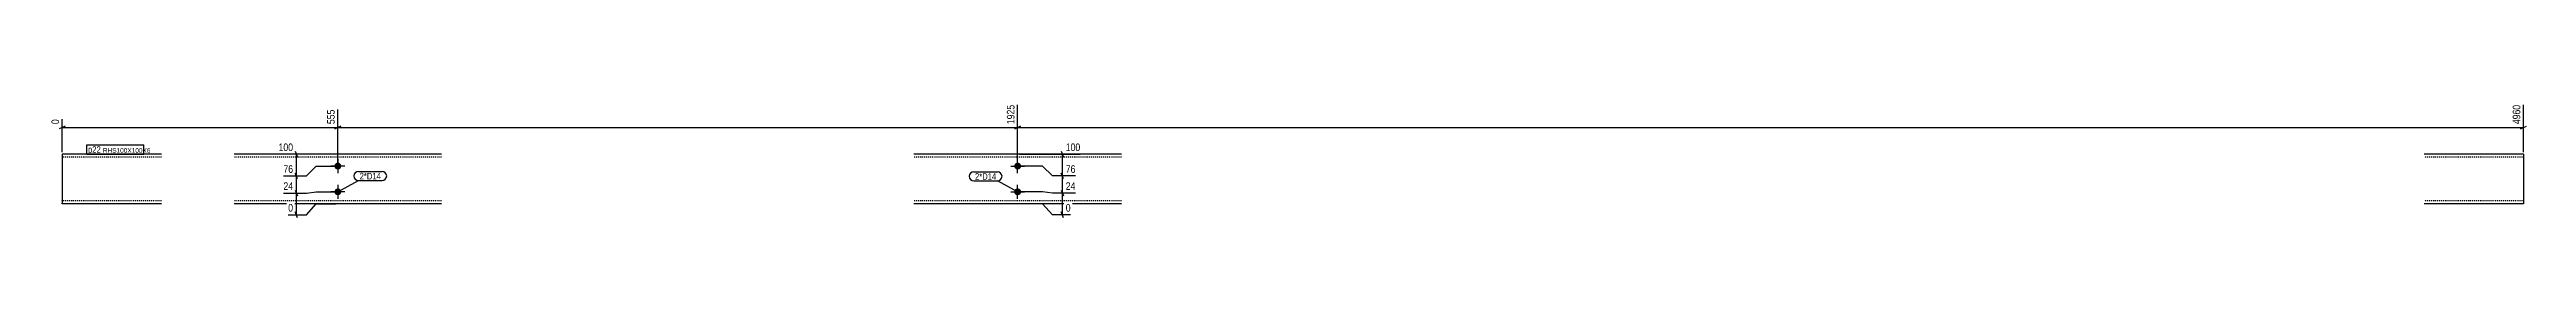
# Model space of a CAD drawing. Header units: millimetres. Extents: x 9 to 16268, y 12 to 243.
# Drawn here: x 9 to 5000, y 12 to 243 of the extents above; entities that cross this region are included whole.
import ezdxf

# ---------------------------------------------------------------- set-up
doc = ezdxf.new("R2010")
doc.units = ezdxf.units.MM
doc.linetypes.add('DXK_LINE_DOT2', pattern=[3.9198, 1.9599, -1.9599])
for name, color, linetype in [('MÅLSÆTNING', 7, 'Continuous'), ('STÅL', 7, 'Continuous'), ('TEKST', 7, 'Continuous')]:
    doc.layers.add(name, color=color, linetype=linetype)
doc.styles.add('Arial Narrow', font='ARIALN.TTF', dxfattribs={"height": 0.2})

msp = doc.modelspace()

# ---------------------------------------------------------------- hatches: boundary and pattern name
at = {"layer": 'STÅL', "linetype": 'Continuous'}
for points in [[(589.8, 109.4, -1), (589.8, 123.4, -1)], [(1959.8, 123.4, -1), (1959.8, 109.4, -1)], [(589.8, 57.4, -1), (589.8, 71.4, -1)], [(1959.8, 71.4, -1), (1959.8, 57.4, -1)]]:
    msp.add_hatch(color=3, dxfattribs=at).paths.add_polyline_path(points)

# ---------------------------------------------------------------- linework, layer by layer
at = {"layer": 'MÅLSÆTNING', "color": 7, "linetype": 'Continuous'}
for p, q in [((34.4, 144.4), (34.4, 211)), ((589.8, 120.4), (589.8, 230.5)), ((589.8, 120.4), (589.8, 230.5)), ((1959.8, 120.4), (1959.8, 240.2)), ((1959.8, 120.4), (1959.8, 240.2)), ((4994.4, 144.4), (4994.4, 240.2)), ((40.4, 196.8), (28.4, 192)), ((34.4, 194.4), (589.8, 194.4)), ((595.8, 196.8), (583.8, 192)), ((583.8, 192), (595.8, 196.8)), ((589.8, 194.4), (1959.8, 194.4)), ((1965.8, 196.8), (1953.8, 192)), ((1953.8, 192), (1965.8, 196.8)), ((1959.8, 194.4), (4994.4, 194.4)), ((4988.4, 192), (5000.4, 196.8)), ((585.8, 140.4), (470.3, 140.4)), ((504, 146.4), (508.8, 134.4)), ((508.8, 90.4), (504, 102.4)), ((508.8, 90.4), (504, 102.4)), ((506.4, 96.4), (506.4, 140.4)), ((526.4, 96.4), (546.4, 116.4)), ((526.4, 96.4), (546.4, 116.4)), ((546.4, 116.4), (585.8, 116.4)), ((546.4, 116.4), (585.8, 116.4)), ((1963.8, 140.4), (2086, 140.4)), ((2009.9, 116.4), (1963.8, 116.4)), ((2009.9, 116.4), (1963.8, 116.4)), ((2029.9, 96.4), (2009.9, 116.4)), ((2029.9, 96.4), (2009.9, 116.4)), ((2047.5, 146.4), (2052.3, 134.4)), ((2052.3, 90.4), (2047.5, 102.4)), ((2052.3, 90.4), (2047.5, 102.4)), ((2049.9, 96.4), (2049.9, 140.4)), ((480.1, 96.4), (526.4, 96.4)), ((480.1, 96.4), (526.4, 96.4)), ((480.1, 62), (526.4, 62)), ((480.1, 62), (526.4, 62)), ((504, 68), (508.8, 56)), ((504, 68), (508.8, 56)), ((506.4, 62), (506.4, 96.4)), ((506.4, 18), (506.4, 62)), ((526.4, 62), (546.4, 64.4)), ((526.4, 62), (546.4, 64.4)), ((546.4, 64.4), (585.8, 64.4)), ((546.4, 64.4), (585.8, 64.4)), ((2009.9, 64.4), (1963.8, 64.4)), ((2009.9, 64.4), (1963.8, 64.4)), ((2029.9, 62), (2009.9, 64.4)), ((2029.9, 62), (2009.9, 64.4)), ((2076.2, 96.4), (2029.9, 96.4)), ((2076.2, 96.4), (2029.9, 96.4)), ((2076.2, 62), (2029.9, 62)), ((2076.2, 62), (2029.9, 62)), ((2047.5, 68), (2052.3, 56)), ((2047.5, 68), (2052.3, 56)), ((2049.9, 62), (2049.9, 96.4)), ((2049.9, 18), (2049.9, 62)), ((489.8, 18), (526.4, 18)), ((508.8, 12), (504, 24)), ((526.4, 18), (546.4, 40.4)), ((546.4, 40.4), (585.8, 40.4)), ((2009.9, 40.4), (1963.8, 40.4)), ((2029.9, 18), (2009.9, 40.4)), ((2066.5, 18), (2029.9, 18)), ((2052.3, 12), (2047.5, 24))]:
    msp.add_line(p, q, dxfattribs=at)
at = {"layer": 'STÅL', "color": 2, "linetype": 'Continuous'}
for p, q in [((234.4, 140.4), (34.4, 140.4)), ((34.4, 140.4), (34.4, 41.3)), ((798.8, 140.4), (380.8, 140.4)), ((2168.8, 140.4), (1750.8, 140.4)), ((4994.4, 140.4), (4794.4, 140.4)), ((4994.4, 140.4), (4994.4, 40.4)), ((34.4, 40.4), (34.4, 41.3)), ((234.4, 40.4), (34.4, 40.4)), ((798.8, 40.4), (380.8, 40.4)), ((2168.8, 40.4), (1750.8, 40.4)), ((4994.4, 40.4), (4794.4, 40.4))]:
    msp.add_line(p, q, dxfattribs=at)
at = {"layer": 'STÅL', "color": 7, "linetype": 'DXK_LINE_DOT2'}
for p, q in [((234.4, 134.4), (34.4, 134.4)), ((798.8, 134.4), (380.8, 134.4)), ((2168.8, 134.4), (1750.8, 134.4)), ((4994.4, 134.4), (4794.4, 134.4)), ((34.4, 46.4), (34.4, 46.9)), ((234.4, 46.4), (34.4, 46.4)), ((798.8, 46.4), (380.8, 46.4)), ((2168.8, 46.4), (1750.8, 46.4)), ((4994.4, 46.4), (4794.4, 46.4)), ((4994.4, 46.4), (4994.4, 46.9))]:
    msp.add_line(p, q, dxfattribs=at)
at = {"layer": 'STÅL', "color": 3, "linetype": 'Continuous'}
for p, q in [((603.8, 116.4), (575.8, 116.4)), ((589.8, 130.4), (589.8, 102.4)), ((1945.8, 116.4), (1973.8, 116.4)), ((1959.8, 102.4), (1959.8, 130.4)), ((603.8, 64.4), (575.8, 64.4)), ((589.8, 78.4), (589.8, 50.4)), ((1945.8, 64.4), (1973.8, 64.4)), ((1959.8, 50.4), (1959.8, 78.4))]:
    msp.add_line(p, q, dxfattribs=at)

# ---------------------------------------------------------------- wipeouts: each hides what was drawn before it
at = {"color": 0}
for points in [[(676.4, 89.4), (676.4, 103.4), (633.8, 103.4), (633.8, 89.4)], [(1916.5, 88.7), (1916.5, 102.7), (1873.9, 102.7), (1873.9, 88.7)]]:
    msp.add_wipeout(points, dxfattribs=at).dxf.layer = 'TEKST'

# ---------------------------------------------------------------- next in the draw order: wipeouts: each hides what was drawn before it
at = {"color": 0, "linetype": 'Continuous'}
for points in [[(31.2, 214.1), (8.8, 214.1), (8.8, 198), (31.2, 198)], [(586.6, 233.6), (564.2, 233.6), (564.2, 198), (586.6, 198)], [(1956.6, 243.4), (1934.2, 243.4), (1934.2, 198), (1956.6, 198)], [(4991.2, 243.4), (4968.8, 243.4), (4968.8, 198), (4991.2, 198)], [(502.8, 143.6), (502.8, 166), (467.1, 166), (467.1, 143.6)], [(2089.2, 143.6), (2089.2, 166), (2053.5, 166), (2053.5, 143.6)]]:
    msp.add_wipeout(points, dxfattribs=at).dxf.layer = 'MÅLSÆTNING'
at = {"color": 0}
for points in [[(112, 143.2), (112, 157.2), (86.4, 157.2), (86.4, 143.2)], [(676.4, 89.4), (676.4, 103.4), (633.8, 103.4), (633.8, 89.4)], [(1916.5, 88.7), (1916.5, 102.7), (1873.9, 102.7), (1873.9, 88.7)]]:
    msp.add_wipeout(points, dxfattribs=at).dxf.layer = 'TEKST'

# ---------------------------------------------------------------- next in the draw order: linework, layer by layer
at = {"layer": 'TEKST', "color": 7, "linetype": 'Continuous'}
for p, q in [((631.4, 105.8), (678.8, 105.8)), ((1871.5, 105.1), (1918.9, 105.1)), ((589.8, 64.4), (631.4, 87)), ((631.4, 87), (678.8, 87)), ((1871.5, 86.3), (1918.9, 86.3)), ((1959.8, 64.4), (1918.9, 86.3))]:
    msp.add_line(p, q, dxfattribs=at)
for centre, start, end in [((631.4, 96.4), 90, 270), ((678.8, 96.4), 270, 90), ((1871.5, 95.7), 90, 270), ((1918.9, 95.7), 270, 90)]:
    msp.add_arc(centre, 9.4, start, end, dxfattribs=at)

# ---------------------------------------------------------------- next in the draw order: texts
at = {"layer": 'MÅLSÆTNING', "color": 3, "linetype": 'Continuous', "style": 'Arial Narrow'}
for s, height, p in [('0', 15.3, (28, 201.2)), ('555', 15.27, (583.4, 201.2)), ('1925', 15.27, (1953.4, 201.2)), ('4960', 15.27, (4988, 201.2))]:
    msp.add_text(s, height=height, rotation=90.0002, dxfattribs=at).set_placement(p)
for p in [(470.3, 146.8), (2056.7, 146.8)]:
    msp.add_text('100', height=15.27, dxfattribs=at).set_placement(p)
at = {"layer": 'TEKST', "color": 3, "style": 'Arial Narrow'}
for p in [(633.8, 89.4), (1873.9, 88.7)]:
    msp.add_text('2*D14', height=13.36, dxfattribs=at).set_placement(p)

# ---------------------------------------------------------------- next in the draw order: wipeouts: each hides what was drawn before it
at = {"color": 0}
msp.add_wipeout([(112, 143.2), (112, 157.2), (86.4, 157.2), (86.4, 143.2)], dxfattribs=at).dxf.layer = 'TEKST'

# ---------------------------------------------------------------- next in the draw order: linework, layer by layer
at = {"layer": 'TEKST', "color": 7, "linetype": 'Continuous'}
msp.add_line((84, 140.8), (84, 159.6), dxfattribs=at)

# ---------------------------------------------------------------- next in the draw order: wipeouts: each hides what was drawn before it
at = {"color": 0, "linetype": 'Continuous'}
for points in [[(502.8, 99.6), (502.8, 122), (476.9, 122), (476.9, 99.6)], [(2079.4, 99.6), (2079.4, 122), (2053.5, 122), (2053.5, 99.6)]]:
    msp.add_wipeout(points, dxfattribs=at).dxf.layer = 'MÅLSÆTNING'
at = {"color": 0}
msp.add_wipeout([(196.6, 143.2), (196.6, 153.2), (116.2, 153.2), (116.2, 143.2)], dxfattribs=at).dxf.layer = 'TEKST'

# ---------------------------------------------------------------- next in the draw order: texts
at = {"layer": 'MÅLSÆTNING', "color": 3, "linetype": 'Continuous', "style": 'Arial Narrow'}
for p in [(480.1, 102.8), (2056.7, 102.8)]:
    msp.add_text('76', height=15.27, dxfattribs=at).set_placement(p)

# ---------------------------------------------------------------- next in the draw order: wipeouts: each hides what was drawn before it
at = {"color": 0}
msp.add_wipeout([(196.6, 143.2), (196.6, 153.2), (116.2, 153.2), (116.2, 143.2)], dxfattribs=at).dxf.layer = 'TEKST'

# ---------------------------------------------------------------- next in the draw order: linework, layer by layer
at = {"layer": 'TEKST', "color": 7, "linetype": 'Continuous'}
for p, q in [((84, 159.6), (199, 159.6)), ((199, 140.8), (199, 159.6)), ((84, 140.8), (199, 140.8))]:
    msp.add_line(p, q, dxfattribs=at)

# ---------------------------------------------------------------- next in the draw order: texts
at = {"layer": 'TEKST', "color": 3, "style": 'Arial Narrow'}
for s, height, p in [('p22', 13.36, (86.4, 143.2)), ('RHS100X100X6', 9.544, (116.2, 143.2))]:
    msp.add_text(s, height=height, dxfattribs=at).set_placement(p)

# ---------------------------------------------------------------- next in the draw order: wipeouts: each hides what was drawn before it
at = {"color": 0, "linetype": 'Continuous'}
for points in [[(502.8, 65.2), (502.8, 87.6), (476.9, 87.6), (476.9, 65.2)], [(2079.4, 65.2), (2079.4, 87.6), (2053.5, 87.6), (2053.5, 65.2)]]:
    msp.add_wipeout(points, dxfattribs=at).dxf.layer = 'MÅLSÆTNING'

# ---------------------------------------------------------------- next in the draw order: wipeouts: each hides what was drawn before it
for points in [[(502.8, 21.2), (502.8, 43.6), (486.6, 43.6), (486.6, 21.2)], [(2069.7, 21.2), (2069.7, 43.6), (2053.5, 43.6), (2053.5, 21.2)]]:
    msp.add_wipeout(points, dxfattribs=at).dxf.layer = 'MÅLSÆTNING'

# ---------------------------------------------------------------- next in the draw order: texts
at = {"layer": 'MÅLSÆTNING', "color": 3, "linetype": 'Continuous', "style": 'Arial Narrow'}
for s, height, p in [('24', 15.27, (480.1, 68.4)), ('24', 15.27, (2056.7, 68.4)), ('0', 15.3, (489.8, 24.4)), ('0', 15.3, (2056.7, 24.4))]:
    msp.add_text(s, height=height, dxfattribs=at).set_placement(p)

doc.saveas('drawing.dxf')
